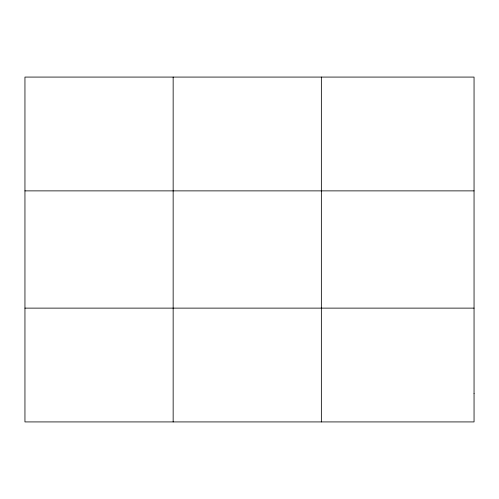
<?xml version="1.0" encoding="UTF-8"?>
<svg xmlns="http://www.w3.org/2000/svg" width="499" height="499" viewBox="0 0 499 499"><rect width="100%" height="100%" fill="white"/><g stroke="black" fill="none" stroke-linecap="round" stroke-linejoin="round"><path stroke-width="0.75" d="M173.153 77.077L173.153 421.923M321.356 77.077L321.356 421.923M24.95 190.874L474.05 190.874M24.95 308.126L474.05 308.126M474.05 393.474L474.05 421.923L24.95 421.923L24.95 77.077L474.05 77.077L474.05 393.474"/></g></svg>
